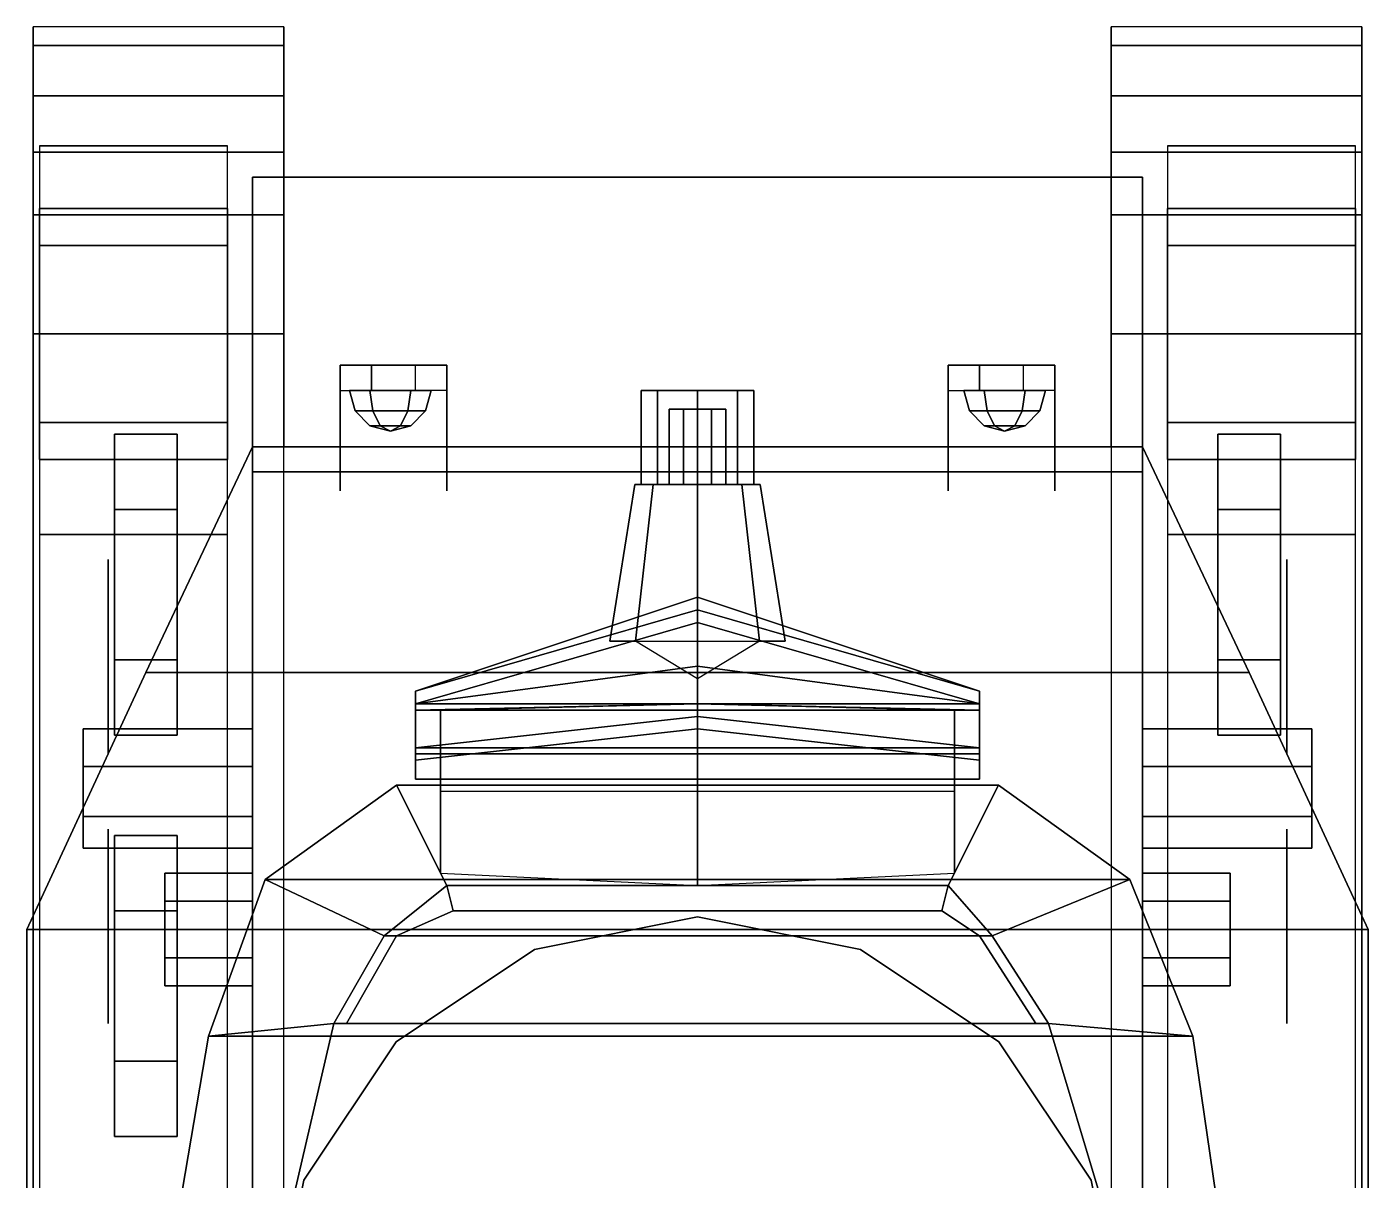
# Model space of a CAD drawing. Header units: millimetres. Extents: x -1.1 to 1.1, y -2.1 to 10.6.
# Drawn here: x -1.07 to 1.07, y 0.26 to 2.1 of the extents above; entities that cross this region are included whole.
import ezdxf

# ---------------------------------------------------------------- set-up
doc = ezdxf.new("R2010")
doc.units = ezdxf.units.MM
for name, color, linetype in [('bogies', 5, 'Continuous'), ('gun', 1, 'Continuous'), ('sleeve', 5, 'Continuous'), ('sleeve2', 5, 'Continuous'), ('tracks', 6, 'Continuous'), ('turret', 2, 'Continuous'), ('wheels', 2, 'Continuous')]:
    doc.layers.add(name, color=color, linetype=linetype)

msp = doc.modelspace()

# ---------------------------------------------------------------- linework, layer by layer
at = {"color": 1}
for points in [[(-1.06, 2.1, 0.59), (-1.06, 2.07, 0.71), (-0.66, 2.07, 0.71), (-0.66, 2.1, 0.59)], [(-1.06, 1.44, 0.59), (-1.06, 1.28, 0.71), (-1.06, 2.07, 0.71), (-1.06, 2.1, 0.59)], [(-0.66, 1.76, 0.59), (-0.66, 1.79, 0.71), (-0.66, 2.07, 0.71), (-0.66, 2.1, 0.59)], [(0.66, 2.1, 0.59), (0.66, 2.07, 0.71), (1.06, 2.07, 0.71), (1.06, 2.1, 0.59)], [(0.66, 1.76, 0.59), (0.66, 1.79, 0.71), (0.66, 2.07, 0.71), (0.66, 2.1, 0.59)], [(1.06, 1.44, 0.59), (1.06, 1.28, 0.71), (1.06, 2.07, 0.71), (1.06, 2.1, 0.59)], [(-1.06, 2.07, 0.71), (-1.06, 1.99, 0.84), (-0.66, 1.99, 0.84), (-0.66, 2.07, 0.71)], [(-1.06, 1.28, 0.71), (-1.06, 1.14, 0.83), (-1.06, 1.99, 0.84), (-1.06, 2.07, 0.71)], [(-0.66, 1.79, 0.71), (-0.66, 1.66, 0.83), (-0.66, 1.99, 0.84), (-0.66, 2.07, 0.71)], [(0.66, 2.07, 0.71), (0.66, 1.99, 0.84), (1.06, 1.99, 0.84), (1.06, 2.07, 0.71)], [(0.66, 1.79, 0.71), (0.66, 1.66, 0.83), (0.66, 1.99, 0.84), (0.66, 2.07, 0.71)], [(1.06, 1.28, 0.71), (1.06, 1.14, 0.83), (1.06, 1.99, 0.84), (1.06, 2.07, 0.71)], [(-1.06, 1.99, 0.84), (-1.06, 1.9, 0.94), (-0.66, 1.9, 0.94), (-0.66, 1.99, 0.84)], [(-1.06, 1.61, 1.06), (-1.06, 1.8, 1), (-1.06, 1.9, 0.94), (-1.06, 1.99, 0.84)], [(-1.06, 1.14, 0.83), (-1.06, 1.14, 1.06), (-1.06, 1.61, 1.06), (-1.06, 1.99, 0.84)], [(-0.66, 1.61, 1.06), (-0.66, 1.8, 1), (-0.66, 1.9, 0.94), (-0.66, 1.99, 0.84)], [(-0.66, 1.66, 0.83), (-0.66, 1.43, 1.06), (-0.66, 1.61, 1.06), (-0.66, 1.99, 0.84)], [(0.66, 1.99, 0.84), (0.66, 1.9, 0.94), (1.06, 1.9, 0.94), (1.06, 1.99, 0.84)], [(0.66, 1.61, 1.06), (0.66, 1.8, 1), (0.66, 1.9, 0.94), (0.66, 1.99, 0.84)], [(0.66, 1.66, 0.83), (0.66, 1.43, 1.06), (0.66, 1.61, 1.06), (0.66, 1.99, 0.84)], [(1.06, 1.14, 0.83), (1.06, 1.14, 1.06), (1.06, 1.61, 1.06), (1.06, 1.99, 0.84)], [(1.06, 1.61, 1.06), (1.06, 1.8, 1), (1.06, 1.9, 0.94), (1.06, 1.99, 0.84)], [(-1.06, 1.9, 0.94), (-1.06, 1.8, 1), (-0.66, 1.8, 1), (-0.66, 1.9, 0.94)], [(0.66, 1.9, 0.94), (0.66, 1.8, 1), (1.06, 1.8, 1), (1.06, 1.9, 0.94)], [(-1.06, 1.8, 1), (-1.06, 1.61, 1.06), (-0.66, 1.61, 1.06), (-0.66, 1.8, 1)], [(0.66, 1.8, 1), (0.66, 1.61, 1.06), (1.06, 1.61, 1.06), (1.06, 1.8, 1)], [(-1.06, 1.61, 1.06), (-1.06, -1.72, 1.06), (-0.66, -1.72, 1.06), (-0.66, 1.61, 1.06)], [(0.66, 1.61, 1.06), (0.66, -1.72, 1.06), (1.06, -1.72, 1.06), (1.06, 1.61, 1.06)], [(-1.06, -1.38, 0.83), (-1.06, -1.38, 1.06), (-1.06, 1.14, 1.06), (-1.06, 1.14, 0.83)], [(1.06, -1.38, 0.83), (1.06, -1.38, 1.06), (1.06, 1.14, 1.06), (1.06, 1.14, 0.83)]]:
    msp.add_3dface(points, dxfattribs=at)
for points in [[(-0.71, 1.39, 0.36), (-0.71, -1.56, 0.36), (-0.71, -1.56, 0.65), (-0.71, 1.86, 0.65)], [(0.71, 1.86, 0.65), (0.71, 1.39, 0.36), (-0.71, 1.39, 0.36), (-0.71, 1.86, 0.65)], [(-0.71, 1.86, 0.65), (-0.71, -1.88, 0.65), (-0.71, -1.88, 1.06), (-0.71, 1.43, 1.06)], [(0.71, 1.43, 1.06), (0.71, 1.86, 0.65), (-0.71, 1.86, 0.65), (-0.71, 1.43, 1.06)], [(0.71, -1.56, 0.65), (0.71, -1.56, 0.36), (0.71, 1.39, 0.36), (0.71, 1.86, 0.65)], [(0.71, -1.88, 1.06), (0.71, -1.88, 0.65), (0.71, 1.86, 0.65), (0.71, 1.43, 1.06)], [(-0.57, 1.52, 1.26), (-0.57, 1.56, 1.26), (-0.57, 1.56, 0.93), (-0.57, 1.52, 0.97)], [(-0.4, 1.56, 1.06), (-0.4, 1.56, 1.02), (-0.57, 1.56, 1.02), (-0.57, 1.56, 1.06)], [(-0.52, 1.52, 1.32), (-0.52, 1.56, 1.32), (-0.57, 1.56, 1.26), (-0.57, 1.52, 1.26)], [(-0.45, 1.52, 1.32), (-0.45, 1.56, 1.32), (-0.52, 1.56, 1.32), (-0.52, 1.52, 1.32)], [(-0.45, 1.52, 1.32), (-0.45, 1.56, 1.32), (-0.4, 1.56, 1.26), (-0.4, 1.52, 1.26)], [(-0.4, 1.52, 1.26), (-0.4, 1.56, 1.26), (-0.4, 1.56, 0.93), (-0.4, 1.52, 0.97)], [(0.4, 1.52, 1.26), (0.4, 1.56, 1.26), (0.4, 1.56, 0.93), (0.4, 1.52, 0.97)], [(0.45, 1.52, 1.32), (0.45, 1.56, 1.32), (0.4, 1.56, 1.26), (0.4, 1.52, 1.26)], [(0.57, 1.56, 1.06), (0.57, 1.56, 1.02), (0.4, 1.56, 1.02), (0.4, 1.56, 1.06)], [(0.52, 1.52, 1.32), (0.52, 1.56, 1.32), (0.45, 1.56, 1.32), (0.45, 1.52, 1.32)], [(0.52, 1.52, 1.32), (0.52, 1.56, 1.32), (0.57, 1.56, 1.26), (0.57, 1.52, 1.26)], [(0.57, 1.52, 1.26), (0.57, 1.56, 1.26), (0.57, 1.56, 0.93), (0.57, 1.52, 0.97)], [(-0.57, 1.52, 1.13), (-0.57, 1.52, 1.1), (-0.57, 1.39, 1.1), (-0.57, 1.36, 1.13)], [(-0.425, 1.52, 1.12), (-0.4575, 1.52, 1.0637), (-0.5225, 1.52, 1.0637), (-0.555, 1.52, 1.12)], [(-0.4575, 1.52, 1.1763), (-0.425, 1.52, 1.12), (-0.555, 1.52, 1.12), (-0.5225, 1.52, 1.1763)], [(-0.5181, 1.4875, 1.1687), (-0.5225, 1.52, 1.1763), (-0.555, 1.52, 1.12), (-0.5463, 1.4875, 1.12)], [(-0.5463, 1.4875, 1.12), (-0.555, 1.52, 1.12), (-0.5225, 1.52, 1.0637), (-0.5181, 1.4875, 1.0713)], [(-0.4619, 1.4875, 1.1688), (-0.4575, 1.52, 1.1763), (-0.5225, 1.52, 1.1763), (-0.5181, 1.4875, 1.1687)], [(-0.5181, 1.4875, 1.0713), (-0.5225, 1.52, 1.0637), (-0.4575, 1.52, 1.0637), (-0.4619, 1.4875, 1.0712)], [(-0.4337, 1.4875, 1.12), (-0.425, 1.52, 1.12), (-0.4575, 1.52, 1.1763), (-0.4619, 1.4875, 1.1688)], [(-0.4619, 1.4875, 1.0712), (-0.4575, 1.52, 1.0637), (-0.425, 1.52, 1.12), (-0.4337, 1.4875, 1.12)], [(-0.4, 1.52, 1.13), (-0.4, 1.52, 1.1), (-0.4, 1.39, 1.1), (-0.4, 1.36, 1.13)], [(0.4, 1.52, 1.13), (0.4, 1.52, 1.1), (0.4, 1.39, 1.1), (0.4, 1.36, 1.13)], [(0.4337, 1.4875, 1.12), (0.425, 1.52, 1.12), (0.4575, 1.52, 1.0637), (0.4619, 1.4875, 1.0713)], [(0.4619, 1.4875, 1.1687), (0.4575, 1.52, 1.1763), (0.425, 1.52, 1.12), (0.4337, 1.4875, 1.12)], [(0.5225, 1.52, 1.1763), (0.555, 1.52, 1.12), (0.425, 1.52, 1.12), (0.4575, 1.52, 1.1763)], [(0.555, 1.52, 1.12), (0.5225, 1.52, 1.0637), (0.4575, 1.52, 1.0637), (0.425, 1.52, 1.12)], [(0.4619, 1.4875, 1.0713), (0.4575, 1.52, 1.0637), (0.5225, 1.52, 1.0637), (0.5181, 1.4875, 1.0712)], [(0.5181, 1.4875, 1.1688), (0.5225, 1.52, 1.1763), (0.4575, 1.52, 1.1763), (0.4619, 1.4875, 1.1687)], [(0.5181, 1.4875, 1.0712), (0.5225, 1.52, 1.0637), (0.555, 1.52, 1.12), (0.5463, 1.4875, 1.12)], [(0.5463, 1.4875, 1.12), (0.555, 1.52, 1.12), (0.5225, 1.52, 1.1763), (0.5181, 1.4875, 1.1688)], [(0.57, 1.52, 1.13), (0.57, 1.52, 1.1), (0.57, 1.39, 1.1), (0.57, 1.36, 1.13)], [(-0.5063, 1.4637, 1.1481), (-0.5181, 1.4875, 1.1687), (-0.5463, 1.4875, 1.12), (-0.5225, 1.4637, 1.12)], [(-0.5225, 1.4637, 1.12), (-0.5463, 1.4875, 1.12), (-0.5181, 1.4875, 1.0713), (-0.5063, 1.4637, 1.0919)], [(-0.4737, 1.4637, 1.1481), (-0.4619, 1.4875, 1.1688), (-0.5181, 1.4875, 1.1687), (-0.5063, 1.4637, 1.1481)], [(-0.5063, 1.4637, 1.0919), (-0.5181, 1.4875, 1.0713), (-0.4619, 1.4875, 1.0712), (-0.4737, 1.4637, 1.0919)], [(-0.4575, 1.4637, 1.12), (-0.4337, 1.4875, 1.12), (-0.4619, 1.4875, 1.1688), (-0.4737, 1.4637, 1.1481)], [(-0.4737, 1.4637, 1.0919), (-0.4619, 1.4875, 1.0712), (-0.4337, 1.4875, 1.12), (-0.4575, 1.4637, 1.12)], [(0.4575, 1.4637, 1.12), (0.4337, 1.4875, 1.12), (0.4619, 1.4875, 1.0713), (0.4737, 1.4637, 1.0919)], [(0.4737, 1.4637, 1.1481), (0.4619, 1.4875, 1.1687), (0.4337, 1.4875, 1.12), (0.4575, 1.4637, 1.12)], [(0.4737, 1.4637, 1.0919), (0.4619, 1.4875, 1.0713), (0.5181, 1.4875, 1.0712), (0.5063, 1.4637, 1.0919)], [(0.5063, 1.4637, 1.1481), (0.5181, 1.4875, 1.1688), (0.4619, 1.4875, 1.1687), (0.4737, 1.4637, 1.1481)], [(0.5063, 1.4637, 1.0919), (0.5181, 1.4875, 1.0712), (0.5463, 1.4875, 1.12), (0.5225, 1.4637, 1.12)], [(0.5225, 1.4637, 1.12), (0.5463, 1.4875, 1.12), (0.5181, 1.4875, 1.1688), (0.5063, 1.4637, 1.1481)], [(-0.49, 1.455, 1.12), (-0.5063, 1.4637, 1.1481), (-0.5225, 1.4637, 1.12), (-0.49, 1.455, 1.12)], [(-0.49, 1.455, 1.12), (-0.5225, 1.4637, 1.12), (-0.5063, 1.4637, 1.0919), (-0.49, 1.455, 1.12)], [(-0.49, 1.455, 1.12), (-0.5063, 1.4637, 1.0919), (-0.4737, 1.4637, 1.0919), (-0.49, 1.455, 1.12)], [(-0.49, 1.455, 1.12), (-0.4737, 1.4637, 1.1481), (-0.5063, 1.4637, 1.1481), (-0.49, 1.455, 1.12)], [(-0.49, 1.455, 1.12), (-0.4575, 1.4637, 1.12), (-0.4737, 1.4637, 1.1481), (-0.49, 1.455, 1.12)], [(-0.49, 1.455, 1.12), (-0.4737, 1.4637, 1.0919), (-0.4575, 1.4637, 1.12), (-0.49, 1.455, 1.12)], [(0.49, 1.455, 1.12), (0.4575, 1.4637, 1.12), (0.4737, 1.4637, 1.0919), (0.49, 1.455, 1.12)], [(0.49, 1.455, 1.12), (0.4737, 1.4637, 1.1481), (0.4575, 1.4637, 1.12), (0.49, 1.455, 1.12)], [(0.49, 1.455, 1.12), (0.4737, 1.4637, 1.0919), (0.5063, 1.4637, 1.0919), (0.49, 1.455, 1.12)], [(0.49, 1.455, 1.12), (0.5063, 1.4637, 1.1481), (0.4737, 1.4637, 1.1481), (0.49, 1.455, 1.12)], [(0.49, 1.455, 1.12), (0.5063, 1.4637, 1.0919), (0.5225, 1.4637, 1.12), (0.49, 1.455, 1.12)], [(0.49, 1.455, 1.12), (0.5225, 1.4637, 1.12), (0.5063, 1.4637, 1.1481), (0.49, 1.455, 1.12)], [(-0.71, 1.43, 1.06), (-0.88, 1.07, 1.06), (-0.88, 1.07, 1.42)], [(0.88, 1.07, 1.42), (0.71, 1.43, 1.06), (-0.71, 1.43, 1.06), (-0.88, 1.07, 1.42)], [(0.88, 1.07, 1.42), (0.88, 1.07, 1.06), (0.71, 1.43, 1.06), (0.88, 1.07, 1.42)], [(0.71, 1.39, 0.36), (0.71, -1.56, 0.36), (-0.71, -1.56, 0.36), (-0.71, 1.39, 0.36)], [(-0.88, 1.07, 1.06), (-1.07, 0.66, 1.06), (-1.07, 0.66, 1.47), (-0.88, 1.07, 1.42)], [(-0.88, 1.07, 1.42), (-1.07, 0.66, 1.47), (1.07, 0.66, 1.47), (0.88, 1.07, 1.42)], [(1.07, 0.66, 1.47), (1.07, 0.66, 1.06), (0.88, 1.07, 1.06), (0.88, 1.07, 1.42)], [(-1.07, 0.66, 1.06), (-1.07, -1.72, 1.06), (-1.07, -1.72, 1.47), (-1.07, 0.66, 1.47)], [(-1.07, 0.66, 1.47), (-1.07, -1.72, 1.47), (1.07, -1.72, 1.47), (1.07, 0.66, 1.47)], [(1.07, -1.72, 1.47), (1.07, -1.72, 1.06), (1.07, 0.66, 1.06), (1.07, 0.66, 1.47)]]:
    msp.add_3dface(points)
at = {"layer": 'bogies'}
for points in [[(-0.94, 1.06, 0.21), (-0.94, 1.25, 0.21), (-0.94, 1.25, 0.31), (-0.94, 1.02, 0.41)], [(0.94, 1.06, 0.21), (0.94, 1.25, 0.21), (0.94, 1.25, 0.31), (0.94, 1.02, 0.41)], [(-0.94, 0.94, 0.29), (-0.94, 1.06, 0.21), (-0.94, 1.02, 0.41), (-0.94, 0.97, 0.43)], [(0.94, 0.94, 0.29), (0.94, 1.06, 0.21), (0.94, 1.02, 0.41), (0.94, 0.97, 0.43)], [(-0.98, 0.98, 0.33), (-0.98, 0.79, 0.33), (-0.98, 0.79, 0.74), (-0.98, 0.98, 0.74)], [(-0.71, 0.98, 0.74), (-0.71, 0.98, 0.33), (-0.98, 0.98, 0.33), (-0.98, 0.98, 0.74)], [(-0.98, 0.92, 0.26), (-0.98, 0.84, 0.26), (-0.98, 0.79, 0.33), (-0.98, 0.98, 0.33)], [(-0.71, 0.98, 0.33), (-0.71, 0.92, 0.26), (-0.98, 0.92, 0.26), (-0.98, 0.98, 0.33)], [(-0.98, 0.98, 0.74), (-0.98, 0.79, 0.74), (-0.71, 0.79, 0.74), (-0.71, 0.98, 0.74)], [(0.98, 0.98, 0.74), (0.98, 0.98, 0.33), (0.71, 0.98, 0.33), (0.71, 0.98, 0.74)], [(0.98, 0.98, 0.33), (0.98, 0.92, 0.26), (0.71, 0.92, 0.26), (0.71, 0.98, 0.33)], [(0.71, 0.98, 0.74), (0.71, 0.79, 0.74), (0.98, 0.79, 0.74), (0.98, 0.98, 0.74)], [(0.98, 0.79, 0.74), (0.98, 0.79, 0.33), (0.98, 0.98, 0.33), (0.98, 0.98, 0.74)], [(0.98, 0.79, 0.33), (0.98, 0.84, 0.26), (0.98, 0.92, 0.26), (0.98, 0.98, 0.33)], [(-0.71, 0.92, 0.26), (-0.71, 0.84, 0.26), (-0.98, 0.84, 0.26), (-0.98, 0.92, 0.26)], [(0.98, 0.92, 0.26), (0.98, 0.84, 0.26), (0.71, 0.84, 0.26), (0.71, 0.92, 0.26)], [(-0.98, 0.79, 0.33), (-0.98, 0.84, 0.26), (-0.71, 0.84, 0.26), (-0.71, 0.79, 0.33)], [(0.71, 0.79, 0.33), (0.71, 0.84, 0.26), (0.98, 0.84, 0.26), (0.98, 0.79, 0.33)], [(-0.94, 0.82, 0.29), (-0.94, 0.7, 0.21), (-0.94, 0.74, 0.41), (-0.94, 0.79, 0.43)], [(0.94, 0.82, 0.29), (0.94, 0.7, 0.21), (0.94, 0.74, 0.41), (0.94, 0.79, 0.43)], [(-0.98, 0.79, 0.74), (-0.98, 0.79, 0.33), (-0.71, 0.79, 0.33), (-0.71, 0.79, 0.74)], [(0.71, 0.79, 0.74), (0.71, 0.79, 0.33), (0.98, 0.79, 0.33), (0.98, 0.79, 0.74)], [(-0.94, 0.7, 0.21), (-0.94, 0.51, 0.21), (-0.94, 0.51, 0.31), (-0.94, 0.74, 0.41)], [(0.94, 0.7, 0.21), (0.94, 0.51, 0.21), (0.94, 0.51, 0.31), (0.94, 0.74, 0.41)]]:
    msp.add_3dface(points, dxfattribs=at)
at = {"layer": 'gun'}
for points in [[(-0.0225, 1.49, 1.829), (-0.045, 1.49, 1.79), (-0.045, 1.37, 1.79), (-0.0225, 1.37, 1.829)], [(-0.045, 1.49, 1.79), (-0.0225, 1.49, 1.751), (-0.0225, 1.37, 1.751), (-0.045, 1.37, 1.79)], [(0.045, 1.49, 1.79), (-0.045, 1.49, 1.79), (-0.0225, 1.49, 1.829), (0.0225, 1.49, 1.829)], [(0.0225, 1.49, 1.751), (-0.0225, 1.49, 1.751), (-0.045, 1.49, 1.79), (0.045, 1.49, 1.79)], [(0.0225, 1.49, 1.829), (-0.0225, 1.49, 1.829), (-0.0225, 1.37, 1.829), (0.0225, 1.37, 1.829)], [(-0.0225, 1.49, 1.751), (0.0225, 1.49, 1.751), (0.0225, 1.37, 1.751), (-0.0225, 1.37, 1.751)], [(0.045, 1.49, 1.79), (0.0225, 1.49, 1.829), (0.0225, 1.37, 1.829), (0.045, 1.37, 1.79)], [(0.0225, 1.49, 1.751), (0.045, 1.49, 1.79), (0.045, 1.37, 1.79), (0.0225, 1.37, 1.751)]]:
    msp.add_3dface(points, dxfattribs=at)
at = {"layer": 'sleeve'}
for points in [[(-0.0636, 1.52, 1.8536), (-0.09, 1.52, 1.79), (-0.09, 1.37, 1.79), (-0.0636, 1.37, 1.8536)], [(-0.09, 1.52, 1.79), (-0.0636, 1.52, 1.7264), (-0.0636, 1.37, 1.7264), (-0.09, 1.37, 1.79)], [(0, 1.52, 1.88), (-0.0636, 1.52, 1.8536), (-0.0636, 1.37, 1.8536), (0, 1.37, 1.88)], [(-0.0636, 1.52, 1.7264), (0, 1.52, 1.7), (0, 1.37, 1.7), (-0.0636, 1.37, 1.7264)], [(0.0636, 1.52, 1.8536), (0, 1.52, 1.88), (0, 1.37, 1.88), (0.0636, 1.37, 1.8536)], [(0, 1.52, 1.7), (0.0636, 1.52, 1.7264), (0.0636, 1.37, 1.7264), (0, 1.37, 1.7)], [(0.09, 1.52, 1.79), (0.0636, 1.52, 1.8536), (0.0636, 1.37, 1.8536), (0.09, 1.37, 1.79)], [(0.0636, 1.52, 1.7264), (0.09, 1.52, 1.79), (0.09, 1.37, 1.79), (0.0636, 1.37, 1.7264)], [(-0.0707, 1.37, 1.8607), (-0.1, 1.37, 1.79), (-0.14, 1.12, 1.79), (-0.099, 1.12, 1.889)], [(-0.1, 1.37, 1.79), (-0.0707, 1.37, 1.7193), (-0.099, 1.12, 1.691), (-0.14, 1.12, 1.79)], [(0.1, 1.37, 1.79), (0.0707, 1.37, 1.7193), (-0.1, 1.37, 1.79), (-0.0707, 1.37, 1.8607)], [(0.0707, 1.37, 1.7193), (0, 1.37, 1.69), (-0.0707, 1.37, 1.7193), (-0.1, 1.37, 1.79)], [(0, 1.37, 1.89), (-0.0707, 1.37, 1.8607), (-0.099, 1.12, 1.889), (0, 1.12, 1.93)], [(-0.0707, 1.37, 1.7193), (0, 1.37, 1.69), (0, 1.06, 1.65), (-0.099, 1.12, 1.691)], [(0.0707, 1.37, 1.8607), (0.1, 1.37, 1.79), (-0.0707, 1.37, 1.8607), (0, 1.37, 1.89)], [(0.0707, 1.37, 1.8607), (0, 1.37, 1.89), (0, 1.12, 1.93), (0.099, 1.12, 1.889)], [(0, 1.37, 1.69), (0.0707, 1.37, 1.7193), (0.099, 1.12, 1.691), (0, 1.06, 1.65)], [(0.1, 1.37, 1.79), (0.0707, 1.37, 1.8607), (0.099, 1.12, 1.889), (0.14, 1.12, 1.79)], [(0.0707, 1.37, 1.7193), (0.1, 1.37, 1.79), (0.14, 1.12, 1.79), (0.099, 1.12, 1.691)], [(0.45, 1.04, 1.88), (0.45, 1.04, 1.86), (0, 1.19, 1.82), (0, 1.17, 1.88)], [(0.45, 1.04, 1.86), (0.45, 1.04, 1.74), (0, 1.19, 1.77), (0, 1.19, 1.82)], [(0.45, 1.04, 1.74), (0.45, 1.02, 1.66), (0, 1.15, 1.7), (0, 1.19, 1.77)], [(0.45, 1.02, 1.97), (0.45, 1.04, 1.88), (0, 1.17, 1.88), (0, 1.08, 1.97)], [(0.45, 1.02, 1.66), (0.45, 0.93, 1.58), (0, 0.98, 1.6), (0, 1.15, 1.7)], [(0.45, 1.02, 2.03), (0.45, 1.02, 1.97), (0, 1.08, 1.97), (0, 1.02, 2.03)], [(0.45, 0.94, 1.96), (0.45, 1.01, 1.88), (0.45, 1.04, 1.88), (0.45, 1.02, 1.97)], [(0.45, 1.01, 1.88), (0.45, 1.01, 1.86), (0.45, 1.04, 1.86), (0.45, 1.04, 1.88)], [(0.45, 1.01, 1.86), (0.45, 1.01, 1.74), (0.45, 1.04, 1.74), (0.45, 1.04, 1.86)], [(0.45, 1.01, 1.74), (0.45, 0.95, 1.66), (0.45, 1.02, 1.66), (0.45, 1.04, 1.74)], [(0, 1.02, 2.03), (0, 0.95, 2.06), (0.45, 0.95, 2.06), (0.45, 1.02, 2.03)], [(0, 1.01, 1.88), (0, 1.02, 1.86), (0.45, 1.01, 1.86), (0.45, 1.01, 1.88)], [(0, 1.02, 1.86), (0, 1.02, 1.74), (0.45, 1.01, 1.74), (0.45, 1.01, 1.86)], [(0, 1.02, 1.74), (0, 1, 1.66), (0.45, 0.95, 1.66), (0.45, 1.01, 1.74)], [(0, 0.94, 1.96), (0, 1.01, 1.88), (0.45, 1.01, 1.88), (0.45, 0.94, 1.96)], [(0.45, 0.95, 2.06), (0.45, 0.94, 1.96), (0.45, 1.02, 1.97), (0.45, 1.02, 2.03)], [(0.45, 0.95, 1.66), (0.45, 0.9, 1.58), (0.45, 0.93, 1.58), (0.45, 1.02, 1.66)], [(0, 1, 1.66), (0, 0.9, 1.58), (0.45, 0.9, 1.58), (0.45, 0.95, 1.66)], [(0.45, 0.93, 1.58), (0.45, 0.9, 1.58), (0, 0.9, 1.58), (0, 0.98, 1.6)], [(0, 0.95, 2.06), (0, 0.94, 1.96), (0.45, 0.94, 1.96), (0.45, 0.95, 2.06)]]:
    msp.add_3dface(points, dxfattribs=at)
at = {"layer": 'sleeve2'}
for points in [[(-0.45, 1.04, 1.86), (-0.45, 1.04, 1.74), (0, 1.19, 1.77), (0, 1.19, 1.82)], [(-0.45, 1.04, 1.74), (-0.45, 1.02, 1.66), (0, 1.15, 1.7), (0, 1.19, 1.77)], [(-0.45, 1.04, 1.88), (-0.45, 1.04, 1.86), (0, 1.19, 1.82), (0, 1.17, 1.88)], [(-0.45, 1.02, 1.97), (-0.45, 1.04, 1.88), (0, 1.17, 1.88), (0, 1.08, 1.97)], [(-0.45, 1.02, 1.66), (-0.45, 0.93, 1.58), (0, 0.98, 1.6), (0, 1.15, 1.7)], [(-0.45, 1.02, 2.03), (-0.45, 1.02, 1.97), (0, 1.08, 1.97), (0, 1.02, 2.03)], [(-0.45, 1.01, 1.86), (-0.45, 1.01, 1.74), (-0.45, 1.04, 1.74), (-0.45, 1.04, 1.86)], [(-0.45, 1.01, 1.74), (-0.45, 0.95, 1.66), (-0.45, 1.02, 1.66), (-0.45, 1.04, 1.74)], [(-0.45, 0.94, 1.96), (-0.45, 1.01, 1.88), (-0.45, 1.04, 1.88), (-0.45, 1.02, 1.97)], [(-0.45, 1.01, 1.88), (-0.45, 1.01, 1.86), (-0.45, 1.04, 1.86), (-0.45, 1.04, 1.88)], [(0, 1.02, 1.86), (0, 1.02, 1.74), (-0.45, 1.01, 1.74), (-0.45, 1.01, 1.86)], [(-0.45, 0.95, 1.66), (-0.45, 0.9, 1.58), (-0.45, 0.93, 1.58), (-0.45, 1.02, 1.66)], [(0, 1.02, 1.74), (0, 1, 1.66), (-0.45, 0.95, 1.66), (-0.45, 1.01, 1.74)], [(0, 1.01, 1.88), (0, 1.02, 1.86), (-0.45, 1.01, 1.86), (-0.45, 1.01, 1.88)], [(-0.45, 0.95, 2.06), (-0.45, 0.94, 1.96), (-0.45, 1.02, 1.97), (-0.45, 1.02, 2.03)], [(0, 1.02, 2.03), (0, 0.95, 2.06), (-0.45, 0.95, 2.06), (-0.45, 1.02, 2.03)], [(0, 0.94, 1.96), (0, 1.01, 1.88), (-0.45, 1.01, 1.88), (-0.45, 0.94, 1.96)], [(0, 1, 1.66), (0, 0.9, 1.58), (-0.45, 0.9, 1.58), (-0.45, 0.95, 1.66)], [(-0.45, 0.93, 1.58), (-0.45, 0.9, 1.58), (0, 0.9, 1.58), (0, 0.98, 1.6)], [(0, 0.95, 2.06), (0, 0.94, 1.96), (-0.45, 0.94, 1.96), (-0.45, 0.95, 2.06)]]:
    msp.add_3dface(points, dxfattribs=at)
at = {"layer": 'tracks'}
for points in [[(-1.05, 1.91, 0.62), (-1.05, 1.91, 0.48), (-0.75, 1.91, 0.48), (-0.75, 1.91, 0.62)], [(-1.05, 1.91, 0.48), (-1.05, 1.81, 0.34), (-0.75, 1.81, 0.34), (-0.75, 1.91, 0.48)], [(0.75, 1.91, 0.48), (0.75, 1.81, 0.34), (1.05, 1.81, 0.34), (1.05, 1.91, 0.48)], [(0.75, 1.91, 0.62), (0.75, 1.91, 0.48), (1.05, 1.91, 0.48), (1.05, 1.91, 0.62)], [(-1.05, 1.81, 0.34), (-1.05, 1.29), (-0.75, 1.29), (-0.75, 1.81, 0.34)], [(0.75, 1.81, 0.34), (0.75, 1.29), (1.05, 1.29), (1.05, 1.81, 0.34)], [(-1.05, 1.29), (-1.05, -1.56), (-0.75, -1.56), (-0.75, 1.29)], [(0.75, 1.29), (0.75, -1.56), (1.05, -1.56), (1.05, 1.29)]]:
    msp.add_3dface(points, dxfattribs=at)
at = {"layer": 'turret'}
for points in [[(0, 1.02, 1.91), (0, 1.02, 1.68), (-0.41, 1.01, 1.74), (-0.41, 1.01, 1.88)], [(0, 1.02, 1.68), (0, 0.88, 1.55), (-0.41, 0.88, 1.55), (-0.41, 1.01, 1.74)], [(-0.41, 1.01, 1.88), (-0.41, 0.75, 2), (0, 0.73, 2.08), (0, 1.02, 1.91)], [(-0.41, 1.01, 1.74), (-0.41, 0.88, 1.55), (-0.41, 0.75, 2), (-0.41, 1.01, 1.88)], [(0, 1.02, 1.91), (0, 0.73, 2.08), (0.41, 0.75, 2), (0.41, 1.01, 1.88)], [(0.41, 1.01, 1.88), (0.41, 1.01, 1.74), (0, 1.02, 1.68), (0, 1.02, 1.91)], [(0.41, 1.01, 1.74), (0.41, 0.88, 1.55), (0, 0.88, 1.55), (0, 1.02, 1.68)], [(0.41, 0.75, 2), (0.41, 0.88, 1.55), (0.41, 1.01, 1.74), (0.41, 1.01, 1.88)], [(-0.48, 0.89, 1.52), (-0.69, 0.74, 1.52), (-0.5, 0.65, 2.08), (-0.4, 0.73, 2.08)], [(0.48, 0.89, 1.52), (0.69, 0.74, 1.52), (-0.69, 0.74, 1.52), (-0.48, 0.89, 1.52)], [(-0.4, 0.73, 2.08), (0.4, 0.73, 2.08), (0.48, 0.89, 1.52), (-0.48, 0.89, 1.52)], [(0.4, 0.73, 2.08), (0.47, 0.65, 2.08), (0.69, 0.74, 1.52), (0.48, 0.89, 1.52)], [(0.69, 0.74, 1.52), (0.79, 0.49, 1.52), (-0.78, 0.49, 1.52), (-0.69, 0.74, 1.52)], [(-0.69, 0.74, 1.52), (-0.78, 0.49, 1.52), (-0.58, 0.51, 2.08), (-0.5, 0.65, 2.08)], [(-0.4, 0.73, 2.08), (-0.5, 0.65, 2.08), (-0.48, 0.65, 2.14), (-0.39, 0.69, 2.14)], [(-0.39, 0.69, 2.14), (0.39, 0.69, 2.14), (0.4, 0.73, 2.08), (-0.4, 0.73, 2.08)], [(0.39, 0.69, 2.14), (0.45, 0.65, 2.14), (0.47, 0.65, 2.08), (0.4, 0.73, 2.08)], [(0.47, 0.65, 2.08), (0.56, 0.51, 2.08), (0.79, 0.49, 1.52), (0.69, 0.74, 1.52)], [(-0.48, 0.65, 2.14), (0.45, 0.65, 2.14), (0.39, 0.69, 2.14), (-0.39, 0.69, 2.14)], [(0, 0.68, 1.47), (-0.2602, 0.6282, 1.47), (-0.2602, 0.6282, 1.52), (0, 0.68, 1.52)], [(0.2602, 0.6282, 1.47), (0, 0.68, 1.47), (0, 0.68, 1.52), (0.2602, 0.6282, 1.52)], [(-0.5, 0.65, 2.08), (-0.58, 0.51, 2.08), (-0.56, 0.51, 2.14), (-0.48, 0.65, 2.14)], [(-0.56, 0.51, 2.14), (0.54, 0.51, 2.14), (0.45, 0.65, 2.14), (-0.48, 0.65, 2.14)], [(0.45, 0.65, 2.14), (0.54, 0.51, 2.14), (0.56, 0.51, 2.08), (0.47, 0.65, 2.08)], [(-0.2602, 0.6282, 1.47), (-0.4808, 0.4808, 1.47), (-0.4808, 0.4808, 1.52), (-0.2602, 0.6282, 1.52)], [(0.4808, 0.4808, 1.47), (0.2602, 0.6282, 1.47), (0.2602, 0.6282, 1.52), (0.4808, 0.4808, 1.52)], [(-0.78, 0.49, 1.52), (-0.85, 0.08, 1.52), (-0.65, 0.21, 2.08), (-0.58, 0.51, 2.08)], [(-0.65, 0.21, 2.08), (0.65, 0.21, 2.08), (0.56, 0.51, 2.08), (-0.58, 0.51, 2.08)], [(-0.58, 0.51, 2.08), (0.56, 0.51, 2.08), (0.54, 0.51, 2.14), (-0.56, 0.51, 2.14)], [(0.56, 0.51, 2.08), (0.65, 0.21, 2.08), (0.85, 0.08, 1.52), (0.79, 0.49, 1.52)], [(0.79, 0.49, 1.52), (0.85, 0.08, 1.52), (-0.85, 0.08, 1.52), (-0.78, 0.49, 1.52)], [(-0.4808, 0.4808, 1.47), (-0.6282, 0.2602, 1.47), (-0.6282, 0.2602, 1.52), (-0.4808, 0.4808, 1.52)], [(0.6282, 0.2602, 1.47), (0.4808, 0.4808, 1.47), (0.4808, 0.4808, 1.52), (0.6282, 0.2602, 1.52)], [(-0.6282, 0.2602, 1.47), (-0.68, 0, 1.47), (-0.68, 0, 1.52), (-0.6282, 0.2602, 1.52)], [(0.68, 0, 1.47), (0.6282, 0.2602, 1.47), (0.6282, 0.2602, 1.52), (0.68, 0, 1.52)]]:
    msp.add_3dface(points, dxfattribs=at)
at = {"layer": 'wheels'}
for points in [[(-0.75, 1.7514, 0.7214), (-0.75, 1.81, 0.58), (-1.05, 1.81, 0.58), (-1.05, 1.7514, 0.7214)], [(-0.75, 1.81, 0.58), (-0.75, 1.7514, 0.4386), (-1.05, 1.7514, 0.4386), (-1.05, 1.81, 0.58)], [(-1.05, 1.41, 0.58), (-1.05, 1.7514, 0.7214), (-1.05, 1.81, 0.58), (-1.05, 1.4686, 0.4386)], [(-1.05, 1.4686, 0.4386), (-1.05, 1.81, 0.58), (-1.05, 1.7514, 0.4386), (-1.05, 1.61, 0.38)], [(-0.75, 1.4686, 0.4386), (-0.75, 1.81, 0.58), (-0.75, 1.7514, 0.7214), (-0.75, 1.41, 0.58)], [(-0.75, 1.61, 0.38), (-0.75, 1.7514, 0.4386), (-0.75, 1.81, 0.58), (-0.75, 1.4686, 0.4386)], [(1.05, 1.7514, 0.7214), (1.05, 1.81, 0.58), (0.75, 1.81, 0.58), (0.75, 1.7514, 0.7214)], [(0.75, 1.41, 0.58), (0.75, 1.7514, 0.7214), (0.75, 1.81, 0.58), (0.75, 1.4686, 0.4386)], [(1.05, 1.81, 0.58), (1.05, 1.7514, 0.4386), (0.75, 1.7514, 0.4386), (0.75, 1.81, 0.58)], [(0.75, 1.4686, 0.4386), (0.75, 1.81, 0.58), (0.75, 1.7514, 0.4386), (0.75, 1.61, 0.38)], [(1.05, 1.4686, 0.4386), (1.05, 1.81, 0.58), (1.05, 1.7514, 0.7214), (1.05, 1.41, 0.58)], [(1.05, 1.61, 0.38), (1.05, 1.7514, 0.4386), (1.05, 1.81, 0.58), (1.05, 1.4686, 0.4386)], [(-0.75, 1.61, 0.78), (-0.75, 1.7514, 0.7214), (-1.05, 1.7514, 0.7214), (-1.05, 1.61, 0.78)], [(-0.75, 1.7514, 0.4386), (-0.75, 1.61, 0.38), (-1.05, 1.61, 0.38), (-1.05, 1.7514, 0.4386)], [(-1.05, 1.4686, 0.7214), (-1.05, 1.61, 0.78), (-1.05, 1.7514, 0.7214), (-1.05, 1.41, 0.58)], [(-0.75, 1.41, 0.58), (-0.75, 1.7514, 0.7214), (-0.75, 1.61, 0.78), (-0.75, 1.4686, 0.7214)], [(0.75, 1.4686, 0.7214), (0.75, 1.61, 0.78), (0.75, 1.7514, 0.7214), (0.75, 1.41, 0.58)], [(1.05, 1.7514, 0.4386), (1.05, 1.61, 0.38), (0.75, 1.61, 0.38), (0.75, 1.7514, 0.4386)], [(1.05, 1.61, 0.78), (1.05, 1.7514, 0.7214), (0.75, 1.7514, 0.7214), (0.75, 1.61, 0.78)], [(1.05, 1.41, 0.58), (1.05, 1.7514, 0.7214), (1.05, 1.61, 0.78), (1.05, 1.4686, 0.7214)], [(-0.75, 1.4686, 0.7214), (-0.75, 1.61, 0.78), (-1.05, 1.61, 0.78), (-1.05, 1.4686, 0.7214)], [(-0.75, 1.61, 0.38), (-0.75, 1.4686, 0.4386), (-1.05, 1.4686, 0.4386), (-1.05, 1.61, 0.38)], [(1.05, 1.61, 0.38), (1.05, 1.4686, 0.4386), (0.75, 1.4686, 0.4386), (0.75, 1.61, 0.38)], [(1.05, 1.4686, 0.7214), (1.05, 1.61, 0.78), (0.75, 1.61, 0.78), (0.75, 1.4686, 0.7214)], [(-0.75, 1.41, 0.58), (-0.75, 1.4686, 0.7214), (-1.05, 1.4686, 0.7214), (-1.05, 1.41, 0.58)], [(-0.75, 1.4686, 0.4386), (-0.75, 1.41, 0.58), (-1.05, 1.41, 0.58), (-1.05, 1.4686, 0.4386)], [(1.05, 1.41, 0.58), (1.05, 1.4686, 0.7214), (0.75, 1.4686, 0.7214), (0.75, 1.41, 0.58)], [(1.05, 1.4686, 0.4386), (1.05, 1.41, 0.58), (0.75, 1.41, 0.58), (0.75, 1.4686, 0.4386)], [(-0.83, 1.33, 0.4778), (-0.83, 1.45, 0.27), (-0.93, 1.45, 0.27), (-0.93, 1.33, 0.4778)], [(-0.93, 1.09, 0.4778), (-0.93, 1.33, 0.4778), (-0.93, 1.45, 0.27), (-0.93, 0.97, 0.27)], [(-0.83, 1.45, 0.27), (-0.83, 1.33, 0.0622), (-0.93, 1.33, 0.0622), (-0.93, 1.45, 0.27)], [(-0.93, 0.97, 0.27), (-0.93, 1.45, 0.27), (-0.93, 1.33, 0.0622), (-0.93, 1.09, 0.0622)], [(-0.83, 0.97, 0.27), (-0.83, 1.45, 0.27), (-0.83, 1.33, 0.4778), (-0.83, 1.09, 0.4778)], [(-0.83, 1.09, 0.0622), (-0.83, 1.33, 0.0622), (-0.83, 1.45, 0.27), (-0.83, 0.97, 0.27)], [(0.83, 1.09, 0.4778), (0.83, 1.33, 0.4778), (0.83, 1.45, 0.27), (0.83, 0.97, 0.27)], [(0.93, 1.33, 0.4778), (0.93, 1.45, 0.27), (0.83, 1.45, 0.27), (0.83, 1.33, 0.4778)], [(0.83, 0.97, 0.27), (0.83, 1.45, 0.27), (0.83, 1.33, 0.0622), (0.83, 1.09, 0.0622)], [(0.93, 1.45, 0.27), (0.93, 1.33, 0.0622), (0.83, 1.33, 0.0622), (0.83, 1.45, 0.27)], [(0.93, 0.97, 0.27), (0.93, 1.45, 0.27), (0.93, 1.33, 0.4778), (0.93, 1.09, 0.4778)], [(0.93, 1.09, 0.0622), (0.93, 1.33, 0.0622), (0.93, 1.45, 0.27), (0.93, 0.97, 0.27)], [(-0.83, 1.33, 0.0622), (-0.83, 1.09, 0.0622), (-0.93, 1.09, 0.0622), (-0.93, 1.33, 0.0622)], [(-0.83, 1.09, 0.4778), (-0.83, 1.33, 0.4778), (-0.93, 1.33, 0.4778), (-0.93, 1.09, 0.4778)], [(0.93, 1.33, 0.0622), (0.93, 1.09, 0.0622), (0.83, 1.09, 0.0622), (0.83, 1.33, 0.0622)], [(0.93, 1.09, 0.4778), (0.93, 1.33, 0.4778), (0.83, 1.33, 0.4778), (0.83, 1.09, 0.4778)], [(-0.83, 0.97, 0.27), (-0.83, 1.09, 0.4778), (-0.93, 1.09, 0.4778), (-0.93, 0.97, 0.27)], [(-0.83, 1.09, 0.0622), (-0.83, 0.97, 0.27), (-0.93, 0.97, 0.27), (-0.93, 1.09, 0.0622)], [(0.93, 0.97, 0.27), (0.93, 1.09, 0.4778), (0.83, 1.09, 0.4778), (0.83, 0.97, 0.27)], [(0.93, 1.09, 0.0622), (0.93, 0.97, 0.27), (0.83, 0.97, 0.27), (0.83, 1.09, 0.0622)], [(-0.93, 0.45, 0.4778), (-0.93, 0.69, 0.4778), (-0.93, 0.81, 0.27), (-0.93, 0.33, 0.27)], [(-0.83, 0.69, 0.4778), (-0.83, 0.81, 0.27), (-0.93, 0.81, 0.27), (-0.93, 0.69, 0.4778)], [(-0.93, 0.33, 0.27), (-0.93, 0.81, 0.27), (-0.93, 0.69, 0.0622), (-0.93, 0.45, 0.0622)], [(-0.83, 0.81, 0.27), (-0.83, 0.69, 0.0622), (-0.93, 0.69, 0.0622), (-0.93, 0.81, 0.27)], [(-0.83, 0.33, 0.27), (-0.83, 0.81, 0.27), (-0.83, 0.69, 0.4778), (-0.83, 0.45, 0.4778)], [(-0.83, 0.45, 0.0622), (-0.83, 0.69, 0.0622), (-0.83, 0.81, 0.27), (-0.83, 0.33, 0.27)], [(-0.71, 0.705, 0.8679), (-0.71, 0.75, 0.79), (-0.85, 0.75, 0.79), (-0.85, 0.705, 0.8679)], [(-0.71, 0.75, 0.79), (-0.71, 0.705, 0.7121), (-0.85, 0.705, 0.7121), (-0.85, 0.75, 0.79)], [(-0.85, 0.615, 0.8679), (-0.85, 0.705, 0.8679), (-0.85, 0.75, 0.79), (-0.85, 0.57, 0.79)], [(-0.85, 0.57, 0.79), (-0.85, 0.75, 0.79), (-0.85, 0.705, 0.7121), (-0.85, 0.615, 0.7121)], [(0.85, 0.75, 0.79), (0.85, 0.705, 0.7121), (0.71, 0.705, 0.7121), (0.71, 0.75, 0.79)], [(0.85, 0.705, 0.8679), (0.85, 0.75, 0.79), (0.71, 0.75, 0.79), (0.71, 0.705, 0.8679)], [(0.85, 0.75, 0.79), (0.85, 0.57, 0.79), (0.85, 0.615, 0.7121), (0.85, 0.705, 0.7121)], [(0.85, 0.705, 0.8679), (0.85, 0.615, 0.8679), (0.85, 0.57, 0.79), (0.85, 0.75, 0.79)], [(-0.83, 0.69, 0.0622), (-0.83, 0.45, 0.0622), (-0.93, 0.45, 0.0622), (-0.93, 0.69, 0.0622)], [(-0.83, 0.45, 0.4778), (-0.83, 0.69, 0.4778), (-0.93, 0.69, 0.4778), (-0.93, 0.45, 0.4778)], [(-0.71, 0.615, 0.8679), (-0.71, 0.705, 0.8679), (-0.85, 0.705, 0.8679), (-0.85, 0.615, 0.8679)], [(-0.71, 0.705, 0.7121), (-0.71, 0.615, 0.7121), (-0.85, 0.615, 0.7121), (-0.85, 0.705, 0.7121)], [(0.85, 0.705, 0.7121), (0.85, 0.615, 0.7121), (0.71, 0.615, 0.7121), (0.71, 0.705, 0.7121)], [(0.85, 0.615, 0.8679), (0.85, 0.705, 0.8679), (0.71, 0.705, 0.8679), (0.71, 0.615, 0.8679)], [(-0.71, 0.57, 0.79), (-0.71, 0.615, 0.8679), (-0.85, 0.615, 0.8679), (-0.85, 0.57, 0.79)], [(-0.71, 0.615, 0.7121), (-0.71, 0.57, 0.79), (-0.85, 0.57, 0.79), (-0.85, 0.615, 0.7121)], [(0.85, 0.615, 0.7121), (0.85, 0.57, 0.79), (0.71, 0.57, 0.79), (0.71, 0.615, 0.7121)], [(0.85, 0.57, 0.79), (0.85, 0.615, 0.8679), (0.71, 0.615, 0.8679), (0.71, 0.57, 0.79)], [(-0.83, 0.33, 0.27), (-0.83, 0.45, 0.4778), (-0.93, 0.45, 0.4778), (-0.93, 0.33, 0.27)], [(-0.83, 0.45, 0.0622), (-0.83, 0.33, 0.27), (-0.93, 0.33, 0.27), (-0.93, 0.45, 0.0622)]]:
    msp.add_3dface(points, dxfattribs=at)

doc.saveas('drawing.dxf')
